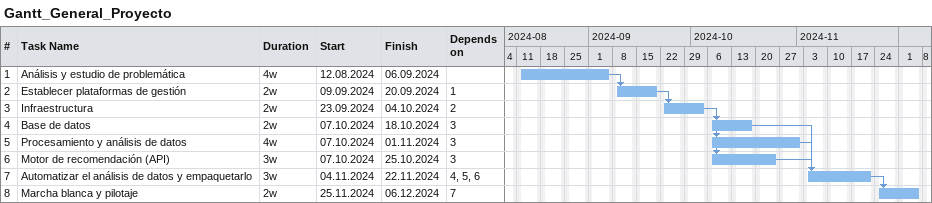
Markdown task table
Gantt_General_Proyecto

| ID | Task | Duration | Start | Finish | Predecessors |
|---|---|---|---|---|---|
| 1 | Análisis y estudio de problemática | 4w | 2024-08-12 | 2024-09-06 |  |
| 2 | Establecer plataformas de gestión | 2w | 2024-09-09 | 2024-09-20 | 1 |
| 3 | Infraestructura | 2w | 2024-09-23 | 2024-10-04 | 2 |
| 4 | Base de datos | 2w | 2024-10-07 | 2024-10-18 | 3 |
| 5 | Procesamiento y análisis de datos | 4w | 2024-10-07 | 2024-11-01 | 3 |
| 6 | Motor de recomendación (API) | 3w | 2024-10-07 | 2024-10-25 | 3 |
| 7 | Automatizar el análisis de datos y empaquetarlo | 3w | 2024-11-04 | 2024-11-22 | 4, 5, 6 |
| 8 | Marcha blanca y pilotaje | 2w | 2024-11-25 | 2024-12-06 | 7 |
